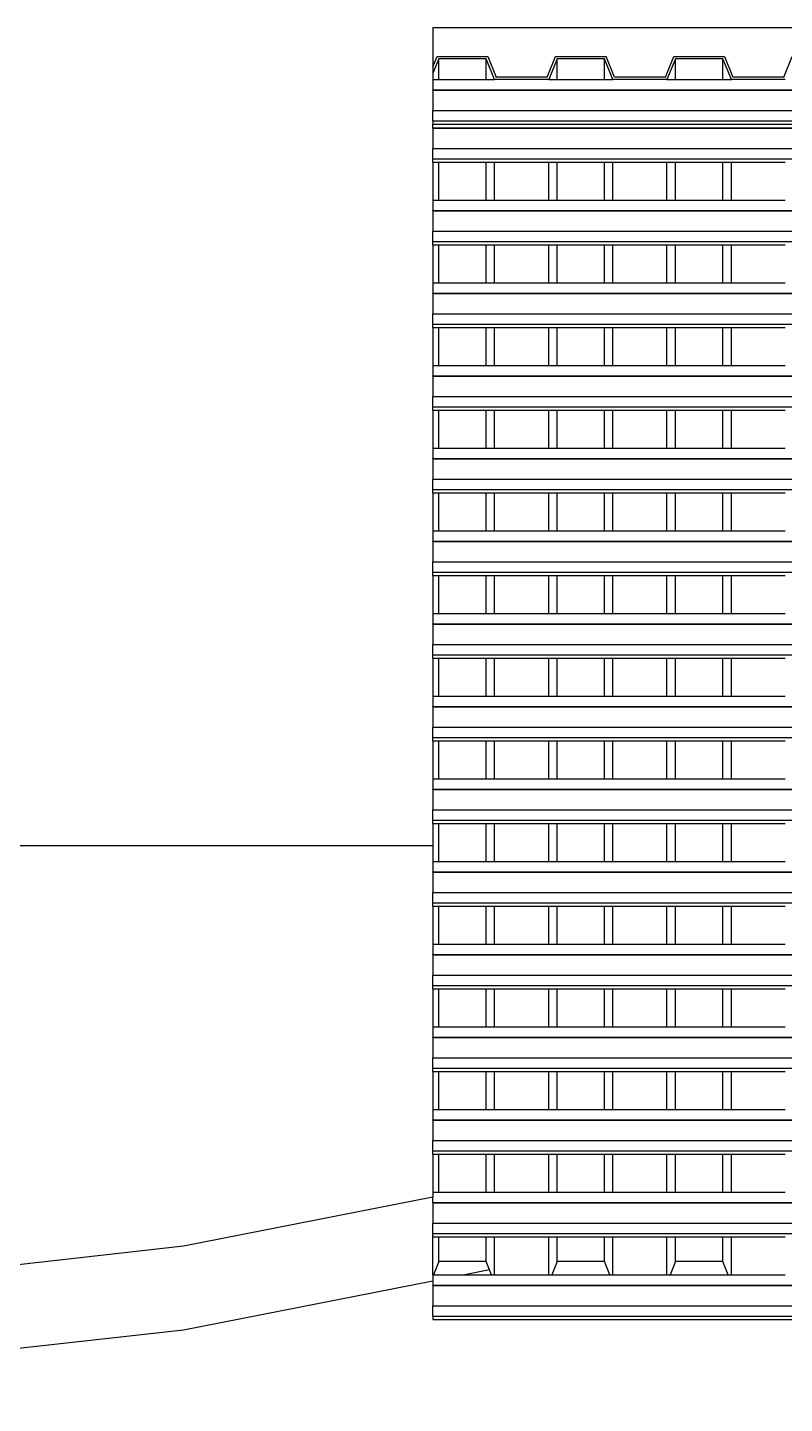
# Model space of a CAD drawing. Extents: x -92 to 92, y -11 to 21.
# Drawn here: x 9.065 to 10.872, y 7.118 to 10.401 of the extents above; entities that cross this region are included whole.
import ezdxf

# ---------------------------------------------------------------- set-up
doc = ezdxf.new("R2010")
doc.units = 0
doc.layers.get('0').update_dxf_attribs({"linetype": 'CONTINUOUS'})

msp = doc.modelspace()

# ---------------------------------------------------------------- linework, layer by layer
for p, q in [((10.0327, 10.4015), (12.7258, 10.4015)), ((10.0327, 10.4015), (10.0327, 10.3078)), ((10.0327, 10.3078), (10.0428, 10.3324)), ((10.0467, 10.3268), (10.0327, 10.2926)), ((10.0428, 10.3324), (10.1639, 10.3324)), ((10.0467, 10.2775), (10.0467, 10.3268)), ((10.16, 10.3268), (10.0467, 10.3268)), ((10.16, 10.2775), (10.16, 10.3268)), ((10.1801, 10.2775), (10.16, 10.3268)), ((10.1639, 10.3324), (10.184, 10.2831)), ((10.3051, 10.2831), (10.3252, 10.3324)), ((10.3291, 10.3268), (10.309, 10.2775)), ((10.3252, 10.3324), (10.4463, 10.3324)), ((10.3291, 10.2775), (10.3291, 10.3268)), ((10.4424, 10.3268), (10.3291, 10.3268)), ((10.4424, 10.2775), (10.4424, 10.3268)), ((10.4625, 10.2775), (10.4424, 10.3268)), ((10.4664, 10.2831), (10.4463, 10.3324)), ((10.5875, 10.2831), (10.6077, 10.3324)), ((10.6116, 10.3268), (10.5914, 10.2775)), ((10.6077, 10.3324), (10.7287, 10.3324)), ((10.6116, 10.2775), (10.6116, 10.3268)), ((10.7248, 10.3268), (10.6116, 10.3268)), ((10.7248, 10.2775), (10.7248, 10.3268)), ((10.745, 10.2775), (10.7248, 10.3268)), ((10.7287, 10.3324), (10.7489, 10.2831)), ((10.8699, 10.2831), (10.8901, 10.3324)), ((10.0327, 10.3078), (10.0327, 10.2926)), ((10.0327, 10.2926), (10.0327, 10.2775)), ((10.3051, 10.2831), (10.184, 10.2831)), ((10.5875, 10.2831), (10.4664, 10.2831)), ((10.8699, 10.2831), (10.7489, 10.2831)), ((10.0327, 10.2775), (10.0467, 10.2775)), ((10.0327, 10.2775), (10.0327, 10.2528)), ((10.0327, 10.252), (10.0327, 10.2528)), ((10.0327, 10.2528), (27.7213, 10.2528)), ((10.0327, 10.252), (27.7213, 10.252)), ((10.0327, 10.252), (10.0327, 10.2035)), ((10.0467, 10.2775), (10.16, 10.2775)), ((10.16, 10.2775), (10.1801, 10.2775)), ((10.309, 10.2775), (10.1801, 10.2775)), ((10.309, 10.2775), (10.3291, 10.2775)), ((10.3291, 10.2775), (10.4424, 10.2775)), ((10.4424, 10.2775), (10.4625, 10.2775)), ((10.5914, 10.2775), (10.4625, 10.2775)), ((10.5914, 10.2775), (10.6116, 10.2775)), ((10.6116, 10.2775), (10.7248, 10.2775)), ((10.7248, 10.2775), (10.745, 10.2775)), ((10.8738, 10.2775), (10.745, 10.2775)), ((10.0327, 10.2035), (27.7213, 10.2035)), ((10.0327, 10.1788), (10.0327, 10.2035)), ((10.0327, 10.1788), (12.7273, 10.1788)), ((10.0327, 10.1788), (10.0327, 10.1706)), ((10.0327, 10.1621), (10.0327, 10.1706)), ((10.0327, 10.1706), (12.7273, 10.1706)), ((10.0327, 10.1613), (10.0327, 10.1621)), ((10.0327, 10.1621), (12.7273, 10.1621)), ((10.0327, 10.1613), (12.7273, 10.1613)), ((10.0327, 10.1613), (10.0327, 10.1128)), ((10.0327, 10.0881), (10.0327, 10.1128)), ((10.0327, 10.1128), (12.7273, 10.1128)), ((10.0327, 10.0881), (12.7273, 10.0881)), ((10.0327, 10.0799), (10.0327, 10.0881)), ((10.0327, 10.0799), (10.0467, 10.0799)), ((10.0327, 10.0799), (10.0327, 9.9895)), ((10.0467, 9.9895), (10.0467, 10.0799)), ((10.0467, 10.0799), (10.16, 10.0799)), ((10.16, 9.9895), (10.16, 10.0799)), ((10.16, 10.0799), (10.1801, 10.0799)), ((10.1801, 9.9895), (10.1801, 10.0799)), ((10.1801, 10.0799), (10.309, 10.0799)), ((10.309, 9.9895), (10.309, 10.0799)), ((10.309, 10.0799), (10.3291, 10.0799)), ((10.3291, 9.9895), (10.3291, 10.0799)), ((10.3291, 10.0799), (10.4424, 10.0799)), ((10.4424, 9.9895), (10.4424, 10.0799)), ((10.4424, 10.0799), (10.4625, 10.0799)), ((10.4625, 9.9895), (10.4625, 10.0799)), ((10.4625, 10.0799), (10.5914, 10.0799)), ((10.5914, 9.9895), (10.5914, 10.0799)), ((10.5914, 10.0799), (10.6116, 10.0799)), ((10.6116, 9.9895), (10.6116, 10.0799)), ((10.6116, 10.0799), (10.7248, 10.0799)), ((10.7248, 9.9895), (10.7248, 10.0799)), ((10.7248, 10.0799), (10.745, 10.0799)), ((10.745, 9.9895), (10.745, 10.0799)), ((10.745, 10.0799), (10.8738, 10.0799)), ((10.0327, 9.9895), (10.0467, 9.9895)), ((10.0327, 9.9895), (10.0327, 9.9648)), ((10.0467, 9.9895), (10.16, 9.9895)), ((10.16, 9.9895), (10.1801, 9.9895)), ((10.1801, 9.9895), (10.309, 9.9895)), ((10.309, 9.9895), (10.3291, 9.9895)), ((10.3291, 9.9895), (10.4424, 9.9895)), ((10.4424, 9.9895), (10.4625, 9.9895)), ((10.4625, 9.9895), (10.5914, 9.9895)), ((10.5914, 9.9895), (10.6116, 9.9895)), ((10.6116, 9.9895), (10.7248, 9.9895)), ((10.7248, 9.9895), (10.745, 9.9895)), ((10.745, 9.9895), (10.8738, 9.9895)), ((10.0327, 9.964), (10.0327, 9.9648)), ((10.0327, 9.9648), (12.7273, 9.9648)), ((10.0327, 9.964), (12.7273, 9.964)), ((10.0327, 9.964), (10.0327, 9.9155)), ((10.0327, 9.8908), (10.0327, 9.9155)), ((10.0327, 9.9155), (12.7273, 9.9155)), ((10.0327, 9.8908), (12.7273, 9.8908)), ((10.0327, 9.8826), (10.0327, 9.8908)), ((10.0327, 9.8826), (10.0467, 9.8826)), ((10.0327, 9.8826), (10.0327, 9.7922)), ((10.0467, 9.7922), (10.0467, 9.8826)), ((10.0467, 9.8826), (10.16, 9.8826)), ((10.16, 9.7922), (10.16, 9.8826)), ((10.16, 9.8826), (10.1801, 9.8826)), ((10.1801, 9.7922), (10.1801, 9.8826)), ((10.1801, 9.8826), (10.309, 9.8826)), ((10.309, 9.7922), (10.309, 9.8826)), ((10.309, 9.8826), (10.3291, 9.8826)), ((10.3291, 9.7922), (10.3291, 9.8826)), ((10.3291, 9.8826), (10.4424, 9.8826)), ((10.4424, 9.7922), (10.4424, 9.8826)), ((10.4424, 9.8826), (10.4625, 9.8826)), ((10.4625, 9.7922), (10.4625, 9.8826)), ((10.4625, 9.8826), (10.5914, 9.8826)), ((10.5914, 9.7922), (10.5914, 9.8826)), ((10.5914, 9.8826), (10.6116, 9.8826)), ((10.6116, 9.7922), (10.6116, 9.8826)), ((10.6116, 9.8826), (10.7248, 9.8826)), ((10.7248, 9.7922), (10.7248, 9.8826)), ((10.7248, 9.8826), (10.745, 9.8826)), ((10.745, 9.7922), (10.745, 9.8826)), ((10.745, 9.8826), (10.8738, 9.8826)), ((10.0327, 9.7922), (10.0467, 9.7922)), ((10.0327, 9.7922), (10.0327, 9.7675)), ((10.0467, 9.7922), (10.16, 9.7922)), ((10.16, 9.7922), (10.1801, 9.7922)), ((10.1801, 9.7922), (10.309, 9.7922)), ((10.309, 9.7922), (10.3291, 9.7922)), ((10.3291, 9.7922), (10.4424, 9.7922)), ((10.4424, 9.7922), (10.4625, 9.7922)), ((10.4625, 9.7922), (10.5914, 9.7922)), ((10.5914, 9.7922), (10.6116, 9.7922)), ((10.6116, 9.7922), (10.7248, 9.7922)), ((10.7248, 9.7922), (10.745, 9.7922)), ((10.745, 9.7922), (10.8738, 9.7922)), ((10.0327, 9.7667), (10.0327, 9.7675)), ((10.0327, 9.7675), (12.7273, 9.7675)), ((10.0327, 9.7667), (12.7273, 9.7667)), ((10.0327, 9.7667), (10.0327, 9.7182)), ((10.0327, 9.6936), (10.0327, 9.7182)), ((10.0327, 9.7182), (12.7273, 9.7182)), ((10.0327, 9.6936), (12.7273, 9.6936)), ((10.0327, 9.6853), (10.0327, 9.6936)), ((10.0327, 9.6853), (10.0467, 9.6853)), ((10.0327, 9.6853), (10.0327, 9.5949)), ((10.0467, 9.5949), (10.0467, 9.6853)), ((10.0467, 9.6853), (10.16, 9.6853)), ((10.16, 9.5949), (10.16, 9.6853)), ((10.16, 9.6853), (10.1801, 9.6853)), ((10.1801, 9.5949), (10.1801, 9.6853)), ((10.1801, 9.6853), (10.309, 9.6853)), ((10.309, 9.5949), (10.309, 9.6853)), ((10.309, 9.6853), (10.3291, 9.6853)), ((10.3291, 9.5949), (10.3291, 9.6853)), ((10.3291, 9.6853), (10.4424, 9.6853)), ((10.4424, 9.5949), (10.4424, 9.6853)), ((10.4424, 9.6853), (10.4625, 9.6853)), ((10.4625, 9.5949), (10.4625, 9.6853)), ((10.4625, 9.6853), (10.5914, 9.6853)), ((10.5914, 9.5949), (10.5914, 9.6853)), ((10.5914, 9.6853), (10.6116, 9.6853)), ((10.6116, 9.5949), (10.6116, 9.6853)), ((10.6116, 9.6853), (10.7248, 9.6853)), ((10.7248, 9.5949), (10.7248, 9.6853)), ((10.7248, 9.6853), (10.745, 9.6853)), ((10.745, 9.5949), (10.745, 9.6853)), ((10.745, 9.6853), (10.8738, 9.6853)), ((10.0327, 9.5949), (10.0467, 9.5949)), ((10.0327, 9.5949), (10.0327, 9.5703)), ((10.0467, 9.5949), (10.16, 9.5949)), ((10.16, 9.5949), (10.1801, 9.5949)), ((10.1801, 9.5949), (10.309, 9.5949)), ((10.309, 9.5949), (10.3291, 9.5949)), ((10.3291, 9.5949), (10.4424, 9.5949)), ((10.4424, 9.5949), (10.4625, 9.5949)), ((10.4625, 9.5949), (10.5914, 9.5949)), ((10.5914, 9.5949), (10.6116, 9.5949)), ((10.6116, 9.5949), (10.7248, 9.5949)), ((10.7248, 9.5949), (10.745, 9.5949)), ((10.745, 9.5949), (10.8738, 9.5949)), ((10.0327, 9.5694), (10.0327, 9.5703)), ((10.0327, 9.5703), (12.6373, 9.5703)), ((10.0327, 9.5694), (12.6373, 9.5694)), ((10.0327, 9.5694), (10.0327, 9.5209)), ((10.0327, 9.4963), (10.0327, 9.5209)), ((10.0327, 9.5209), (12.6373, 9.5209)), ((10.0327, 9.4963), (12.6373, 9.4963)), ((10.0327, 9.4881), (10.0327, 9.4963)), ((10.0327, 9.4881), (10.0467, 9.4881)), ((10.0327, 9.4881), (10.0327, 9.3976)), ((10.0467, 9.3976), (10.0467, 9.4881)), ((10.0467, 9.4881), (10.16, 9.4881)), ((10.16, 9.3976), (10.16, 9.4881)), ((10.16, 9.4881), (10.1801, 9.4881)), ((10.1801, 9.3976), (10.1801, 9.4881)), ((10.1801, 9.4881), (10.309, 9.4881)), ((10.309, 9.3976), (10.309, 9.4881)), ((10.309, 9.4881), (10.3291, 9.4881)), ((10.3291, 9.3976), (10.3291, 9.4881)), ((10.3291, 9.4881), (10.4424, 9.4881)), ((10.4424, 9.3976), (10.4424, 9.4881)), ((10.4424, 9.4881), (10.4625, 9.4881)), ((10.4625, 9.3976), (10.4625, 9.4881)), ((10.4625, 9.4881), (10.5914, 9.4881)), ((10.5914, 9.3976), (10.5914, 9.4881)), ((10.5914, 9.4881), (10.6116, 9.4881)), ((10.6116, 9.3976), (10.6116, 9.4881)), ((10.6116, 9.4881), (10.7248, 9.4881)), ((10.7248, 9.3976), (10.7248, 9.4881)), ((10.7248, 9.4881), (10.745, 9.4881)), ((10.745, 9.3976), (10.745, 9.4881)), ((10.745, 9.4881), (10.8738, 9.4881)), ((10.0327, 9.3976), (10.0467, 9.3976)), ((10.0327, 9.3976), (10.0327, 9.373)), ((10.0467, 9.3976), (10.16, 9.3976)), ((10.16, 9.3976), (10.1801, 9.3976)), ((10.1801, 9.3976), (10.309, 9.3976)), ((10.309, 9.3976), (10.3291, 9.3976)), ((10.3291, 9.3976), (10.4424, 9.3976)), ((10.4424, 9.3976), (10.4625, 9.3976)), ((10.4625, 9.3976), (10.5914, 9.3976)), ((10.5914, 9.3976), (10.6116, 9.3976)), ((10.6116, 9.3976), (10.7248, 9.3976)), ((10.7248, 9.3976), (10.745, 9.3976)), ((10.745, 9.3976), (10.8738, 9.3976)), ((10.0327, 9.3722), (10.0327, 9.373)), ((10.0327, 9.373), (12.6373, 9.373)), ((10.0327, 9.3722), (12.6373, 9.3722)), ((10.0327, 9.3722), (10.0327, 9.3237)), ((10.0327, 9.299), (10.0327, 9.3237)), ((10.0327, 9.3237), (12.6373, 9.3237)), ((10.0327, 9.299), (12.6373, 9.299)), ((10.0327, 9.2908), (10.0327, 9.299)), ((10.0327, 9.2908), (10.0467, 9.2908)), ((10.0327, 9.2908), (10.0327, 9.2004)), ((10.0467, 9.2004), (10.0467, 9.2908)), ((10.0467, 9.2908), (10.16, 9.2908)), ((10.16, 9.2004), (10.16, 9.2908)), ((10.16, 9.2908), (10.1801, 9.2908)), ((10.1801, 9.2004), (10.1801, 9.2908)), ((10.1801, 9.2908), (10.309, 9.2908)), ((10.309, 9.2004), (10.309, 9.2908)), ((10.309, 9.2908), (10.3291, 9.2908)), ((10.3291, 9.2004), (10.3291, 9.2908)), ((10.3291, 9.2908), (10.4424, 9.2908)), ((10.4424, 9.2004), (10.4424, 9.2908)), ((10.4424, 9.2908), (10.4625, 9.2908)), ((10.4625, 9.2004), (10.4625, 9.2908)), ((10.4625, 9.2908), (10.5914, 9.2908)), ((10.5914, 9.2004), (10.5914, 9.2908)), ((10.5914, 9.2908), (10.6116, 9.2908)), ((10.6116, 9.2004), (10.6116, 9.2908)), ((10.6116, 9.2908), (10.7248, 9.2908)), ((10.7248, 9.2004), (10.7248, 9.2908)), ((10.7248, 9.2908), (10.745, 9.2908)), ((10.745, 9.2004), (10.745, 9.2908)), ((10.745, 9.2908), (10.8738, 9.2908)), ((10.0327, 9.2004), (10.0467, 9.2004)), ((10.0327, 9.2004), (10.0327, 9.1757)), ((10.0467, 9.2004), (10.16, 9.2004)), ((10.16, 9.2004), (10.1801, 9.2004)), ((10.1801, 9.2004), (10.309, 9.2004)), ((10.309, 9.2004), (10.3291, 9.2004)), ((10.3291, 9.2004), (10.4424, 9.2004)), ((10.4424, 9.2004), (10.4625, 9.2004)), ((10.4625, 9.2004), (10.5914, 9.2004)), ((10.5914, 9.2004), (10.6116, 9.2004)), ((10.6116, 9.2004), (10.7248, 9.2004)), ((10.7248, 9.2004), (10.745, 9.2004)), ((10.745, 9.2004), (10.8738, 9.2004)), ((10.0327, 9.1749), (10.0327, 9.1757)), ((10.0327, 9.1757), (12.6373, 9.1757)), ((10.0327, 9.1749), (12.6373, 9.1749)), ((10.0327, 9.1749), (10.0327, 9.1264)), ((10.0327, 9.1017), (10.0327, 9.1264)), ((10.0327, 9.1264), (12.6373, 9.1264)), ((10.0327, 9.1017), (12.6373, 9.1017)), ((10.0327, 9.0935), (10.0327, 9.1017)), ((10.0327, 9.0935), (10.0467, 9.0935)), ((10.0327, 9.0935), (10.0327, 9.0031)), ((10.0467, 9.0031), (10.0467, 9.0935)), ((10.0467, 9.0935), (10.16, 9.0935)), ((10.16, 9.0031), (10.16, 9.0935)), ((10.16, 9.0935), (10.1801, 9.0935)), ((10.1801, 9.0031), (10.1801, 9.0935)), ((10.1801, 9.0935), (10.309, 9.0935)), ((10.309, 9.0031), (10.309, 9.0935)), ((10.309, 9.0935), (10.3291, 9.0935)), ((10.3291, 9.0031), (10.3291, 9.0935)), ((10.3291, 9.0935), (10.4424, 9.0935)), ((10.4424, 9.0031), (10.4424, 9.0935)), ((10.4424, 9.0935), (10.4625, 9.0935)), ((10.4625, 9.0031), (10.4625, 9.0935)), ((10.4625, 9.0935), (10.5914, 9.0935)), ((10.5914, 9.0031), (10.5914, 9.0935)), ((10.5914, 9.0935), (10.6116, 9.0935)), ((10.6116, 9.0031), (10.6116, 9.0935)), ((10.6116, 9.0935), (10.7248, 9.0935)), ((10.7248, 9.0031), (10.7248, 9.0935)), ((10.7248, 9.0935), (10.745, 9.0935)), ((10.745, 9.0031), (10.745, 9.0935)), ((10.745, 9.0935), (10.8738, 9.0935)), ((10.0327, 9.0031), (10.0467, 9.0031)), ((10.0327, 9.0031), (10.0327, 8.9784)), ((10.0467, 9.0031), (10.16, 9.0031)), ((10.16, 9.0031), (10.1801, 9.0031)), ((10.1801, 9.0031), (10.309, 9.0031)), ((10.309, 9.0031), (10.3291, 9.0031)), ((10.3291, 9.0031), (10.4424, 9.0031)), ((10.4424, 9.0031), (10.4625, 9.0031)), ((10.4625, 9.0031), (10.5914, 9.0031)), ((10.5914, 9.0031), (10.6116, 9.0031)), ((10.6116, 9.0031), (10.7248, 9.0031)), ((10.7248, 9.0031), (10.745, 9.0031)), ((10.745, 9.0031), (10.8738, 9.0031)), ((10.0327, 8.9776), (10.0327, 8.9784)), ((10.0327, 8.9784), (12.6373, 8.9784)), ((10.0327, 8.9776), (12.6373, 8.9776)), ((10.0327, 8.9776), (10.0327, 8.9291)), ((10.0327, 8.9044), (10.0327, 8.9291)), ((10.0327, 8.9291), (12.6373, 8.9291)), ((10.0327, 8.9044), (12.6373, 8.9044)), ((10.0327, 8.8962), (10.0327, 8.9044)), ((10.0327, 8.8962), (10.0467, 8.8962)), ((10.0327, 8.8962), (10.0327, 8.8058)), ((10.0467, 8.8058), (10.0467, 8.8962)), ((10.0467, 8.8962), (10.16, 8.8962)), ((10.16, 8.8058), (10.16, 8.8962)), ((10.16, 8.8962), (10.1801, 8.8962)), ((10.1801, 8.8058), (10.1801, 8.8962)), ((10.1801, 8.8962), (10.309, 8.8962)), ((10.309, 8.8058), (10.309, 8.8962)), ((10.309, 8.8962), (10.3291, 8.8962)), ((10.3291, 8.8058), (10.3291, 8.8962)), ((10.3291, 8.8962), (10.4424, 8.8962)), ((10.4424, 8.8058), (10.4424, 8.8962)), ((10.4424, 8.8962), (10.4625, 8.8962)), ((10.4625, 8.8058), (10.4625, 8.8962)), ((10.4625, 8.8962), (10.5914, 8.8962)), ((10.5914, 8.8058), (10.5914, 8.8962)), ((10.5914, 8.8962), (10.6116, 8.8962)), ((10.6116, 8.8058), (10.6116, 8.8962)), ((10.6116, 8.8962), (10.7248, 8.8962)), ((10.7248, 8.8058), (10.7248, 8.8962)), ((10.7248, 8.8962), (10.745, 8.8962)), ((10.745, 8.8058), (10.745, 8.8962)), ((10.745, 8.8962), (10.8738, 8.8962)), ((10.0327, 8.8058), (10.0467, 8.8058)), ((10.0327, 8.8058), (10.0327, 8.7811)), ((10.0467, 8.8058), (10.16, 8.8058)), ((10.16, 8.8058), (10.1801, 8.8058)), ((10.1801, 8.8058), (10.309, 8.8058)), ((10.309, 8.8058), (10.3291, 8.8058)), ((10.3291, 8.8058), (10.4424, 8.8058)), ((10.4424, 8.8058), (10.4625, 8.8058)), ((10.4625, 8.8058), (10.5914, 8.8058)), ((10.5914, 8.8058), (10.6116, 8.8058)), ((10.6116, 8.8058), (10.7248, 8.8058)), ((10.7248, 8.8058), (10.745, 8.8058)), ((10.745, 8.8058), (10.8738, 8.8058)), ((10.0327, 8.7803), (10.0327, 8.7811)), ((10.0327, 8.7811), (12.6373, 8.7811)), ((10.0327, 8.7803), (12.6373, 8.7803)), ((10.0327, 8.7803), (10.0327, 8.7318)), ((10.0327, 8.7072), (10.0327, 8.7318)), ((10.0327, 8.7318), (12.6373, 8.7318)), ((10.0327, 8.7072), (12.6373, 8.7072)), ((10.0327, 8.699), (10.0327, 8.7072)), ((10.0327, 8.699), (10.0467, 8.699)), ((10.0327, 8.699), (10.0327, 8.6085)), ((10.0467, 8.6085), (10.0467, 8.699)), ((10.0467, 8.699), (10.16, 8.699)), ((10.16, 8.6085), (10.16, 8.699)), ((10.16, 8.699), (10.1801, 8.699)), ((10.1801, 8.6085), (10.1801, 8.699)), ((10.1801, 8.699), (10.309, 8.699)), ((10.309, 8.6085), (10.309, 8.699)), ((10.309, 8.699), (10.3291, 8.699)), ((10.3291, 8.6085), (10.3291, 8.699)), ((10.3291, 8.699), (10.4424, 8.699)), ((10.4424, 8.6085), (10.4424, 8.699)), ((10.4424, 8.699), (10.4625, 8.699)), ((10.4625, 8.6085), (10.4625, 8.699)), ((10.4625, 8.699), (10.5914, 8.699)), ((10.5914, 8.6085), (10.5914, 8.699)), ((10.5914, 8.699), (10.6116, 8.699)), ((10.6116, 8.6085), (10.6116, 8.699)), ((10.6116, 8.699), (10.7248, 8.699)), ((10.7248, 8.6085), (10.7248, 8.699)), ((10.7248, 8.699), (10.745, 8.699)), ((10.745, 8.6085), (10.745, 8.699)), ((10.745, 8.699), (10.8738, 8.699)), ((10.0327, 8.6085), (10.0467, 8.6085)), ((10.0327, 8.6085), (10.0327, 8.5839)), ((10.0467, 8.6085), (10.16, 8.6085)), ((10.16, 8.6085), (10.1801, 8.6085)), ((10.1801, 8.6085), (10.309, 8.6085)), ((10.309, 8.6085), (10.3291, 8.6085)), ((10.3291, 8.6085), (10.4424, 8.6085)), ((10.4424, 8.6085), (10.4625, 8.6085)), ((10.4625, 8.6085), (10.5914, 8.6085)), ((10.5914, 8.6085), (10.6116, 8.6085)), ((10.6116, 8.6085), (10.7248, 8.6085)), ((10.7248, 8.6085), (10.745, 8.6085)), ((10.745, 8.6085), (10.8738, 8.6085)), ((10.0327, 8.583), (10.0327, 8.5839)), ((10.0327, 8.5839), (12.6373, 8.5839)), ((10.0327, 8.583), (12.6373, 8.583)), ((10.0327, 8.583), (10.0327, 8.5346)), ((10.0327, 8.5099), (10.0327, 8.5346)), ((10.0327, 8.5346), (12.6373, 8.5346)), ((10.0327, 8.5099), (12.6373, 8.5099)), ((10.0327, 8.5017), (10.0327, 8.5099)), ((10.0327, 8.5017), (10.0467, 8.5017)), ((10.0327, 8.5017), (10.0327, 8.4485)), ((10.0467, 8.4113), (10.0467, 8.5017)), ((10.0467, 8.5017), (10.16, 8.5017)), ((10.16, 8.4113), (10.16, 8.5017)), ((10.16, 8.5017), (10.1801, 8.5017)), ((10.1801, 8.4113), (10.1801, 8.5017)), ((10.1801, 8.5017), (10.309, 8.5017)), ((10.309, 8.4113), (10.309, 8.5017)), ((10.309, 8.5017), (10.3291, 8.5017)), ((10.3291, 8.4113), (10.3291, 8.5017)), ((10.3291, 8.5017), (10.4424, 8.5017)), ((10.4424, 8.4113), (10.4424, 8.5017)), ((10.4424, 8.5017), (10.4625, 8.5017)), ((10.4625, 8.4113), (10.4625, 8.5017)), ((10.4625, 8.5017), (10.5914, 8.5017)), ((10.5914, 8.4113), (10.5914, 8.5017)), ((10.5914, 8.5017), (10.6116, 8.5017)), ((10.6116, 8.4113), (10.6116, 8.5017)), ((10.6116, 8.5017), (10.7248, 8.5017)), ((10.7248, 8.4113), (10.7248, 8.5017)), ((10.7248, 8.5017), (10.745, 8.5017)), ((10.745, 8.4113), (10.745, 8.5017)), ((10.745, 8.5017), (10.8738, 8.5017)), ((10.0327, 8.4485), (8.8873, 8.4485)), ((10.0327, 8.4485), (10.0327, 8.4113)), ((10.0327, 8.4113), (10.0467, 8.4113)), ((10.0327, 8.4113), (10.0327, 8.3866)), ((10.0467, 8.4113), (10.16, 8.4113)), ((10.16, 8.4113), (10.1801, 8.4113)), ((10.1801, 8.4113), (10.309, 8.4113)), ((10.309, 8.4113), (10.3291, 8.4113)), ((10.3291, 8.4113), (10.4424, 8.4113)), ((10.4424, 8.4113), (10.4625, 8.4113)), ((10.4625, 8.4113), (10.5914, 8.4113)), ((10.5914, 8.4113), (10.6116, 8.4113)), ((10.6116, 8.4113), (10.7248, 8.4113)), ((10.7248, 8.4113), (10.745, 8.4113)), ((10.745, 8.4113), (10.8738, 8.4113)), ((10.0327, 8.3858), (10.0327, 8.3866)), ((10.0327, 8.3866), (12.6373, 8.3866)), ((10.0327, 8.3858), (12.6373, 8.3858)), ((10.0327, 8.3858), (10.0327, 8.3373)), ((10.0327, 8.3126), (10.0327, 8.3373)), ((10.0327, 8.3373), (12.6373, 8.3373)), ((10.0327, 8.3126), (12.6373, 8.3126)), ((10.0327, 8.3044), (10.0327, 8.3126)), ((10.0327, 8.3044), (10.0467, 8.3044)), ((10.0327, 8.3044), (10.0327, 8.214)), ((10.0467, 8.214), (10.0467, 8.3044)), ((10.0467, 8.3044), (10.16, 8.3044)), ((10.16, 8.214), (10.16, 8.3044)), ((10.16, 8.3044), (10.1801, 8.3044)), ((10.1801, 8.214), (10.1801, 8.3044)), ((10.1801, 8.3044), (10.309, 8.3044)), ((10.309, 8.214), (10.309, 8.3044)), ((10.309, 8.3044), (10.3291, 8.3044)), ((10.3291, 8.214), (10.3291, 8.3044)), ((10.3291, 8.3044), (10.4424, 8.3044)), ((10.4424, 8.214), (10.4424, 8.3044)), ((10.4424, 8.3044), (10.4625, 8.3044)), ((10.4625, 8.214), (10.4625, 8.3044)), ((10.4625, 8.3044), (10.5914, 8.3044)), ((10.5914, 8.214), (10.5914, 8.3044)), ((10.5914, 8.3044), (10.6116, 8.3044)), ((10.6116, 8.214), (10.6116, 8.3044)), ((10.6116, 8.3044), (10.7248, 8.3044)), ((10.7248, 8.214), (10.7248, 8.3044)), ((10.7248, 8.3044), (10.745, 8.3044)), ((10.745, 8.214), (10.745, 8.3044)), ((10.745, 8.3044), (10.8738, 8.3044)), ((10.0327, 8.214), (10.0467, 8.214)), ((10.0327, 8.214), (10.0327, 8.1893)), ((10.0467, 8.214), (10.16, 8.214)), ((10.16, 8.214), (10.1801, 8.214)), ((10.1801, 8.214), (10.309, 8.214)), ((10.309, 8.214), (10.3291, 8.214)), ((10.3291, 8.214), (10.4424, 8.214)), ((10.4424, 8.214), (10.4625, 8.214)), ((10.4625, 8.214), (10.5914, 8.214)), ((10.5914, 8.214), (10.6116, 8.214)), ((10.6116, 8.214), (10.7248, 8.214)), ((10.7248, 8.214), (10.745, 8.214)), ((10.745, 8.214), (10.8738, 8.214)), ((10.0327, 8.1885), (10.0327, 8.1893)), ((10.0327, 8.1893), (12.6373, 8.1893)), ((10.0327, 8.1885), (12.6373, 8.1885)), ((10.0327, 8.1885), (10.0327, 8.14)), ((10.0327, 8.1153), (10.0327, 8.14)), ((10.0327, 8.14), (12.6373, 8.14)), ((10.0327, 8.1153), (12.6373, 8.1153)), ((10.0327, 8.1071), (10.0327, 8.1153)), ((10.0327, 8.1071), (10.0467, 8.1071)), ((10.0327, 8.1071), (10.0327, 8.0167)), ((10.0467, 8.0167), (10.0467, 8.1071)), ((10.0467, 8.1071), (10.16, 8.1071)), ((10.16, 8.0167), (10.16, 8.1071)), ((10.16, 8.1071), (10.1801, 8.1071)), ((10.1801, 8.0167), (10.1801, 8.1071)), ((10.1801, 8.1071), (10.309, 8.1071)), ((10.309, 8.0167), (10.309, 8.1071)), ((10.309, 8.1071), (10.3291, 8.1071)), ((10.3291, 8.0167), (10.3291, 8.1071)), ((10.3291, 8.1071), (10.4424, 8.1071)), ((10.4424, 8.0167), (10.4424, 8.1071)), ((10.4424, 8.1071), (10.4625, 8.1071)), ((10.4625, 8.0167), (10.4625, 8.1071)), ((10.4625, 8.1071), (10.5914, 8.1071)), ((10.5914, 8.0167), (10.5914, 8.1071)), ((10.5914, 8.1071), (10.6116, 8.1071)), ((10.6116, 8.0167), (10.6116, 8.1071)), ((10.6116, 8.1071), (10.7248, 8.1071)), ((10.7248, 8.0167), (10.7248, 8.1071)), ((10.7248, 8.1071), (10.745, 8.1071)), ((10.745, 8.0167), (10.745, 8.1071)), ((10.745, 8.1071), (10.8738, 8.1071)), ((10.0327, 8.0167), (10.0467, 8.0167)), ((10.0327, 8.0167), (10.0327, 7.992)), ((10.0467, 8.0167), (10.16, 8.0167)), ((10.16, 8.0167), (10.1801, 8.0167)), ((10.1801, 8.0167), (10.309, 8.0167)), ((10.309, 8.0167), (10.3291, 8.0167)), ((10.3291, 8.0167), (10.4424, 8.0167)), ((10.4424, 8.0167), (10.4625, 8.0167)), ((10.4625, 8.0167), (10.5914, 8.0167)), ((10.5914, 8.0167), (10.6116, 8.0167)), ((10.6116, 8.0167), (10.7248, 8.0167)), ((10.7248, 8.0167), (10.745, 8.0167)), ((10.745, 8.0167), (10.8738, 8.0167)), ((10.0327, 7.9912), (10.0327, 7.992)), ((10.0327, 7.992), (12.6373, 7.992)), ((10.0327, 7.9912), (12.6373, 7.9912)), ((10.0327, 7.9912), (10.0327, 7.9427)), ((10.0327, 7.9181), (10.0327, 7.9427)), ((10.0327, 7.9427), (12.6373, 7.9427)), ((10.0327, 7.9181), (12.6373, 7.9181)), ((10.0327, 7.9098), (10.0327, 7.9181)), ((10.0327, 7.9098), (10.0467, 7.9098)), ((10.0327, 7.9098), (10.0327, 7.8194)), ((10.0467, 7.8194), (10.0467, 7.9098)), ((10.0467, 7.9098), (10.16, 7.9098)), ((10.16, 7.8194), (10.16, 7.9098)), ((10.16, 7.9098), (10.1801, 7.9098)), ((10.1801, 7.8194), (10.1801, 7.9098)), ((10.1801, 7.9098), (10.309, 7.9098)), ((10.309, 7.8194), (10.309, 7.9098)), ((10.309, 7.9098), (10.3291, 7.9098)), ((10.3291, 7.8194), (10.3291, 7.9098)), ((10.3291, 7.9098), (10.4424, 7.9098)), ((10.4424, 7.8194), (10.4424, 7.9098)), ((10.4424, 7.9098), (10.4625, 7.9098)), ((10.4625, 7.8194), (10.4625, 7.9098)), ((10.4625, 7.9098), (10.5914, 7.9098)), ((10.5914, 7.8194), (10.5914, 7.9098)), ((10.5914, 7.9098), (10.6116, 7.9098)), ((10.6116, 7.8194), (10.6116, 7.9098)), ((10.6116, 7.9098), (10.7248, 7.9098)), ((10.7248, 7.8194), (10.7248, 7.9098)), ((10.7248, 7.9098), (10.745, 7.9098)), ((10.745, 7.8194), (10.745, 7.9098)), ((10.745, 7.9098), (10.8738, 7.9098)), ((10.0327, 7.8194), (10.0467, 7.8194)), ((10.0327, 7.8194), (10.0327, 7.7948)), ((10.0467, 7.8194), (10.16, 7.8194)), ((10.16, 7.8194), (10.1801, 7.8194)), ((10.1801, 7.8194), (10.309, 7.8194)), ((10.309, 7.8194), (10.3291, 7.8194)), ((10.3291, 7.8194), (10.4424, 7.8194)), ((10.4424, 7.8194), (10.4625, 7.8194)), ((10.4625, 7.8194), (10.5914, 7.8194)), ((10.5914, 7.8194), (10.6116, 7.8194)), ((10.6116, 7.8194), (10.7248, 7.8194)), ((10.7248, 7.8194), (10.745, 7.8194)), ((10.745, 7.8194), (10.8738, 7.8194)), ((10.0327, 7.7939), (10.0327, 7.7948)), ((10.0327, 7.7948), (12.6373, 7.7948)), ((10.0327, 7.7939), (12.6373, 7.7939)), ((10.0327, 7.7939), (10.0327, 7.7454)), ((10.0327, 7.7208), (10.0327, 7.7454)), ((10.0327, 7.7454), (12.6373, 7.7454)), ((10.0327, 7.7208), (12.6373, 7.7208)), ((10.0327, 7.7126), (10.0327, 7.7208)), ((10.0327, 7.7126), (10.0467, 7.7126)), ((10.0327, 7.7126), (10.0327, 7.6221)), ((10.0467, 7.6221), (10.0467, 7.7126)), ((10.0467, 7.7126), (10.16, 7.7126)), ((10.16, 7.6221), (10.16, 7.7126)), ((10.16, 7.7126), (10.1801, 7.7126)), ((10.1801, 7.6221), (10.1801, 7.7126)), ((10.1801, 7.7126), (10.309, 7.7126)), ((10.309, 7.6221), (10.309, 7.7126)), ((10.309, 7.7126), (10.3291, 7.7126)), ((10.3291, 7.6221), (10.3291, 7.7126)), ((10.3291, 7.7126), (10.4424, 7.7126)), ((10.4424, 7.6221), (10.4424, 7.7126)), ((10.4424, 7.7126), (10.4625, 7.7126)), ((10.4625, 7.6221), (10.4625, 7.7126)), ((10.4625, 7.7126), (10.5914, 7.7126)), ((10.5914, 7.6221), (10.5914, 7.7126)), ((10.5914, 7.7126), (10.6116, 7.7126)), ((10.6116, 7.6221), (10.6116, 7.7126)), ((10.6116, 7.7126), (10.7248, 7.7126)), ((10.7248, 7.6221), (10.7248, 7.7126)), ((10.7248, 7.7126), (10.745, 7.7126)), ((10.745, 7.6221), (10.745, 7.7126)), ((10.745, 7.7126), (10.8738, 7.7126)), ((10.0327, 7.6221), (10.0467, 7.6221)), ((10.0327, 7.6221), (10.0327, 7.6098)), ((10.0467, 7.6221), (10.16, 7.6221)), ((10.16, 7.6221), (10.1801, 7.6221)), ((10.1801, 7.6221), (10.309, 7.6221)), ((10.309, 7.6221), (10.3291, 7.6221)), ((10.3291, 7.6221), (10.4424, 7.6221)), ((10.4424, 7.6221), (10.4625, 7.6221)), ((10.4625, 7.6221), (10.5914, 7.6221)), ((10.5914, 7.6221), (10.6116, 7.6221)), ((10.6116, 7.6221), (10.7248, 7.6221)), ((10.7248, 7.6221), (10.745, 7.6221)), ((10.745, 7.6221), (10.8738, 7.6221)), ((10.0327, 7.6098), (9.4373, 7.4929)), ((10.0327, 7.5975), (10.0327, 7.6098)), ((10.0327, 7.5967), (10.0327, 7.5975)), ((10.0327, 7.5975), (12.6373, 7.5975)), ((10.0327, 7.5967), (12.6373, 7.5967)), ((10.0327, 7.5967), (10.0327, 7.5482)), ((10.0327, 7.5482), (12.6373, 7.5482)), ((10.0327, 7.5235), (10.0327, 7.5482)), ((10.0327, 7.5235), (12.6373, 7.5235)), ((10.0327, 7.5153), (10.0327, 7.5235)), ((9.4373, 7.4929), (7.8756, 7.3176)), ((10.0327, 7.5153), (10.0467, 7.5153)), ((10.0327, 7.4249), (10.0327, 7.5153)), ((10.0467, 7.4565), (10.0467, 7.5153)), ((10.0467, 7.5153), (10.16, 7.5153)), ((10.16, 7.4565), (10.16, 7.5153)), ((10.16, 7.5153), (10.1801, 7.5153)), ((10.1801, 7.4249), (10.1801, 7.5153)), ((10.1801, 7.5153), (10.309, 7.5153)), ((10.309, 7.4249), (10.309, 7.5153)), ((10.309, 7.5153), (10.3291, 7.5153)), ((10.3291, 7.4565), (10.3291, 7.5153)), ((10.3291, 7.5153), (10.4424, 7.5153)), ((10.4424, 7.4565), (10.4424, 7.5153)), ((10.4424, 7.5153), (10.4625, 7.5153)), ((10.4625, 7.4249), (10.4625, 7.5153)), ((10.4625, 7.5153), (10.5914, 7.5153)), ((10.5914, 7.4249), (10.5914, 7.5153)), ((10.5914, 7.5153), (10.6116, 7.5153)), ((10.6116, 7.4565), (10.6116, 7.5153)), ((10.6116, 7.5153), (10.7248, 7.5153)), ((10.7248, 7.4565), (10.7248, 7.5153)), ((10.7248, 7.5153), (10.745, 7.5153)), ((10.745, 7.4249), (10.745, 7.5153)), ((10.745, 7.5153), (10.8738, 7.5153)), ((10.0467, 7.4565), (10.0338, 7.4249)), ((10.16, 7.4565), (10.0467, 7.4565)), ((10.1681, 7.4365), (10.16, 7.4565)), ((10.3291, 7.4565), (10.3162, 7.4249)), ((10.4424, 7.4565), (10.3291, 7.4565)), ((10.4553, 7.4249), (10.4424, 7.4565)), ((10.6116, 7.4565), (10.5986, 7.4249)), ((10.7248, 7.4565), (10.6116, 7.4565)), ((10.7377, 7.4249), (10.7248, 7.4565)), ((10.0327, 7.4249), (10.0338, 7.4249)), ((10.0327, 7.4249), (10.0327, 7.4099)), ((10.0338, 7.4249), (10.1088, 7.4249)), ((10.1681, 7.4365), (10.1088, 7.4249)), ((10.1088, 7.4249), (10.1729, 7.4249)), ((10.1729, 7.4249), (10.1681, 7.4365)), ((10.1729, 7.4249), (10.1801, 7.4249)), ((10.1801, 7.4249), (10.309, 7.4249)), ((10.309, 7.4249), (10.3162, 7.4249)), ((10.3162, 7.4249), (10.4553, 7.4249)), ((10.4553, 7.4249), (10.4625, 7.4249)), ((10.4625, 7.4249), (10.5914, 7.4249)), ((10.5914, 7.4249), (10.5986, 7.4249)), ((10.5986, 7.4249), (10.7377, 7.4249)), ((10.7377, 7.4249), (10.745, 7.4249)), ((10.745, 7.4249), (10.8738, 7.4249)), ((10.0327, 7.4099), (9.4373, 7.2929)), ((10.0327, 7.4099), (10.0327, 7.4002)), ((10.0327, 7.3994), (10.0327, 7.4002)), ((10.0327, 7.4002), (12.6373, 7.4002)), ((10.0327, 7.3994), (12.6373, 7.3994)), ((10.0327, 7.3994), (10.0327, 7.3509)), ((10.0327, 7.3262), (10.0327, 7.3509)), ((10.0327, 7.3509), (12.6373, 7.3509)), ((10.0327, 7.3262), (12.6373, 7.3262)), ((10.0327, 7.3262), (10.0327, 7.318)), ((9.4373, 7.2929), (7.8756, 7.1177)), ((10.0327, 7.318), (12.6373, 7.318))]:
    msp.add_line(p, q)

doc.saveas('drawing.dxf')
